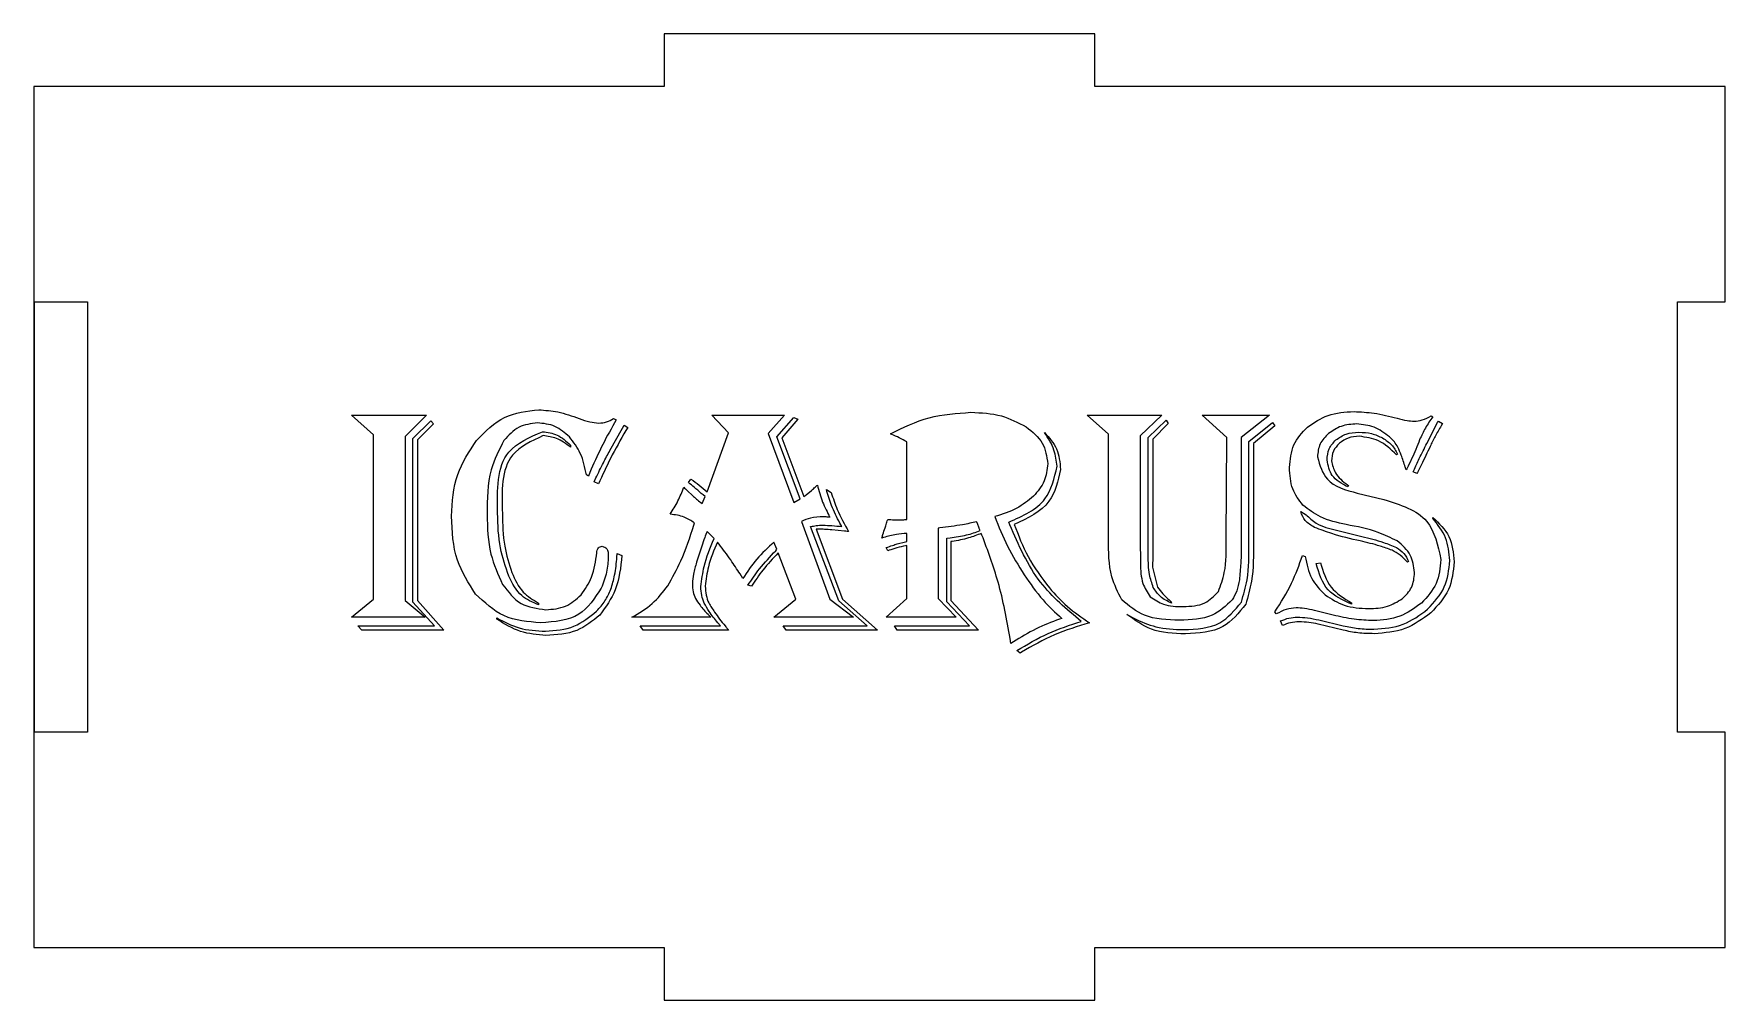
# Model space of a CAD drawing. Header units: millimetres. Extents: x -39.2 to 39.3, y 0.2 to 45.1.
import ezdxf

# ---------------------------------------------------------------- set-up
doc = ezdxf.new("R2010")
doc.units = ezdxf.units.MM
doc.layers.get('0').update_dxf_attribs({"linetype": 'CONTINUOUS'})

msp = doc.modelspace()

# ---------------------------------------------------------------- linework, layer by layer
for p, q in [((10.062, 45.089), (-9.938, 45.089)), ((-9.938, 45.089), (-9.938, 42.639)), ((10.062, 42.639), (10.062, 45.089)), ((-9.938, 42.639), (-39.201, 42.639)), ((-39.201, 42.639), (-39.201, 2.639)), ((39.324, 42.639), (10.062, 42.639)), ((39.324, 32.639), (39.324, 42.639)), ((37.112, 12.639), (37.112, 32.639)), ((37.112, 32.639), (39.324, 32.639)), ((-12.457, 25.729), (-11.871, 26.769)), ((-12.281, 27.216), (-12.164, 27.15)), ((-12.164, 27.15), (-12.245, 27.011)), ((-11.871, 26.769), (-11.798, 26.901)), ((-11.798, 26.901), (-11.629, 26.799)), ((-11.629, 26.799), (-11.71, 26.659)), ((-6.948, 26.542), (-7.724, 27.377)), ((-7.724, 27.377), (-4.347, 27.377)), ((-4.347, 27.377), (-5.109, 26.513)), ((-4.699, 26.366), (-3.922, 27.26)), ((-3.732, 27.18), (-4.472, 26.322)), ((-3.922, 27.26), (-3.732, 27.18)), ((10.701, 26.484), (9.704, 27.377)), ((9.704, 27.377), (13.162, 27.377)), ((13.162, 27.377), (12.166, 26.403)), ((12.539, 26.33), (13.367, 27.136)), ((13.47, 26.982), (12.752, 26.256)), ((13.367, 27.136), (13.47, 26.982)), ((16.188, 26.33), (15.045, 27.377)), ((15.045, 27.377), (18.166, 27.377)), ((18.166, 27.377), (16.854, 26.33)), ((17.213, 26.139), (18.305, 27.033)), ((18.415, 26.879), (17.418, 26.051)), ((18.305, 27.033), (18.415, 26.879)), ((25.477, 26.059), (25.975, 27.026)), ((25.668, 27.333), (25.748, 27.297)), ((25.975, 27.026), (26.012, 27.084)), ((26.012, 27.084), (26.202, 26.989)), ((26.202, 26.989), (26.136, 26.879)), ((-14.288, 25.978), (-14.288, 25.883)), ((-7.944, 23.802), (-6.948, 26.542)), ((-5.109, 26.513), (-3.908, 23.319)), ((-3.615, 23.48), (-4.699, 26.366)), ((-4.472, 26.322), (-3.446, 23.59)), ((0.627, 26.476), (0.569, 26.498)), ((1.323, 22.528), (1.323, 26.132)), ((10.701, 21.619), (10.701, 26.484)), ((12.166, 26.403), (12.166, 21.612)), ((12.539, 20.835), (12.539, 26.33)), ((12.752, 26.256), (12.752, 20.813)), ((16.158, 21.59), (16.188, 26.33)), ((16.854, 26.33), (16.854, 21.597)), ((17.213, 21.451), (17.213, 26.139)), ((17.418, 26.051), (17.418, 21.502)), ((24.114, 25.561), (24.063, 25.531)), ((-13.453, 24.542), (-13.549, 24.593)), ((-13.387, 24.711), (-13.453, 24.542)), ((-13.182, 24.271), (-13.102, 24.454)), ((-8.809, 24.235), (-8.691, 24.396)), ((24.547, 24.879), (24.51, 24.835)), ((24.832, 24.733), (24.862, 24.799)), ((25.008, 24.659), (24.832, 24.733)), ((25.045, 24.711), (25.008, 24.659)), ((-12.984, 24.176), (-13.182, 24.271)), ((-8.904, 23.905), (-8.574, 23.597)), ((-8.743, 24.183), (-8.809, 24.235)), ((-8.171, 23.267), (-8.039, 23.59)), ((-8.039, 23.59), (-8.127, 23.663)), ((-3.343, 23.67), (-3.102, 23.876)), ((-2.406, 23.912), (-2.179, 23.773)), ((21.785, 24.132), (21.843, 24.095)), ((21.843, 24.095), (21.807, 24.037)), ((22.246, 23.751), (23.484, 23.451)), ((-3.908, 23.319), (-3.615, 23.48)), ((19.616, 22.887), (19.865, 22.747)), ((-8.56, 22.264), (-8.53, 22.366)), ((-3.563, 22.425), (-2.237, 18.828)), ((-1.834, 18.74), (-3.138, 22.191)), ((-2.882, 22.066), (-1.658, 18.821)), ((-1.556, 21.985), (-2.149, 22.037)), ((-1.688, 22.191), (-1.776, 22.352)), ((0.422, 22.462), (0.444, 22.528)), ((2.862, 22.132), (2.781, 22.117)), ((2.781, 22.117), (2.781, 18.85)), ((4.686, 22.117), (4.613, 22.33)), ((6.107, 22.278), (6.063, 22.403)), ((21.279, 22.029), (22.459, 21.736)), ((25.748, 22.579), (25.748, 22.623)), ((-8.186, 21.282), (-8.428, 20.535)), ((-7.622, 21.634), (-7.944, 21.971)), ((-7.387, 21.377), (-7.461, 21.465)), ((-4.699, 21.143), (-4.838, 21.465)), ((0.254, 21.685), (0.173, 21.656)), ((0.444, 21.07), (0.378, 21.216)), ((0.884, 21.385), (1.272, 21.48)), ((1.272, 21.48), (1.331, 21.495)), ((1.331, 21.311), (1.272, 21.304)), ((1.331, 21.495), (1.331, 21.876)), ((1.331, 18.85), (1.331, 21.311)), ((3.184, 21.656), (3.338, 21.678)), ((3.184, 18.703), (3.184, 21.656)), ((3.433, 21.502), (3.375, 21.495)), ((3.375, 21.495), (3.375, 18.755)), ((4.818, 21.802), (4.788, 21.876)), ((12.166, 21.612), (12.18, 20.484)), ((-12.127, 20.777), (-12.113, 20.945)), ((-12.113, 20.945), (-11.9, 20.85)), ((-4.757, 21.07), (-4.699, 21.143)), ((-3.827, 18.828), (-4.64, 20.967)), ((0.503, 21.092), (0.444, 21.07)), ((12.752, 20.813), (12.744, 20.308)), ((19.697, 20.843), (19.829, 20.806)), ((20.334, 20.476), (20.532, 20.513)), ((24.627, 20.564), (24.576, 20.535)), ((-6.281, 19.78), (-6.413, 19.993)), ((12.744, 20.308), (12.972, 19.377)), ((-5.878, 19.421), (-6.047, 19.465)), ((0.378, 17.978), (1.331, 18.85)), ((2.781, 18.85), (3.616, 17.978)), ((-15.768, 18.637), (-15.768, 18.564)), ((-4.838, 17.978), (-3.827, 18.828)), ((-2.237, 18.828), (-1.138, 17.978)), ((-0.516, 17.575), (-1.834, 18.74)), ((-1.658, 18.821), (-0.025, 17.377)), ((4.246, 17.575), (3.184, 18.703)), ((3.375, 18.755), (4.664, 17.377)), ((11.55, 18.11), (11.609, 18.081)), ((11.609, 18.081), (11.865, 17.934)), ((13.609, 18.703), (13.624, 18.637)), ((18.481, 18.132), (18.422, 18.235)), ((21.118, 18.081), (20.261, 18.293)), ((21.983, 18.645), (21.983, 18.586)), ((-17.702, 17.89), (-17.702, 17.949)), ((-7.768, 17.978), (-11.431, 17.978)), ((-10.904, 17.377), (-11.05, 17.575)), ((-11.05, 17.575), (-7.321, 17.575)), ((-6.948, 17.377), (-10.904, 17.377)), ((-7.321, 17.575), (-7.446, 17.729)), ((-1.138, 17.978), (-4.838, 17.978)), ((-4.267, 17.377), (-4.406, 17.575)), ((-4.406, 17.575), (-0.516, 17.575)), ((-0.025, 17.377), (-4.267, 17.377)), ((3.616, 17.978), (0.378, 17.978)), ((0.876, 17.377), (0.759, 17.575)), ((0.759, 17.575), (4.246, 17.575)), ((4.664, 17.377), (0.876, 17.377)), ((8.525, 17.927), (8.415, 17.89)), ((18.774, 17.597), (18.686, 17.81)), ((21.594, 17.377), (20.422, 17.663)), ((20.466, 17.854), (21.594, 17.582)), ((6.166, 16.762), (6.129, 16.996)), ((6.276, 16.835), (6.166, 16.762)), ((6.591, 16.315), (6.444, 16.432)), ((6.657, 16.359), (6.591, 16.315)), ((39.324, 12.639), (37.112, 12.639)), ((39.324, 2.639), (39.324, 12.639)), ((-39.201, 2.639), (-9.938, 2.639)), ((-9.938, 2.639), (-9.938, 0.189)), ((10.062, 0.189), (10.062, 2.639)), ((10.062, 2.639), (39.324, 2.639)), ((-9.938, 0.189), (10.062, 0.189))]:
    msp.add_line(p, q)
for points in [[(-39.163, 32.639), (-36.713, 32.639), (-36.713, 12.639), (-39.163, 12.639)], [(-23.431, 18.821), (-23.431, 26.462), (-24.45, 27.377), (-20.977, 27.377), (-21.959, 26.381), (-21.959, 18.755), (-21.036, 17.978), (-24.45, 17.978)], [(-21.6, 26.286), (-20.772, 27.106), (-20.647, 26.96), (-21.395, 26.22), (-21.395, 18.755), (-20.164, 17.377), (-23.973, 17.377), (-24.157, 17.575), (-20.596, 17.575), (-21.6, 18.681)]]:
    msp.add_lwpolyline(points, close=True)
for points, knots in [([(-18.647, 26.198), (-18.241, 26.612), (-17.442, 27.427), (-16.31, 27.556), (-15.754, 27.619)], [0, 0, 0, 0, 0.1685671, 0.3312849, 0.3312849, 0.3312849, 0.3312849]), ([(-15.754, 27.619), (-15.459, 27.598), (-14.818, 27.551), (-14.212, 27.333), (-13.886, 27.216)], [0, 0, 0, 0, 0.0883054, 0.1918955, 0.1918955, 0.1918955, 0.1918955]), ([(0.569, 26.498), (1.158, 26.791), (2.336, 27.376), (3.649, 27.46), (4.305, 27.502)], [0, 0, 0, 0, 0.1953085, 0.3903359, 0.3903359, 0.3903359, 0.3903359]), ([(4.305, 27.502), (4.787, 27.482), (5.692, 27.445), (6.492, 27.024), (6.865, 26.828)], [0, 0, 0, 0, 0.1426652, 0.2677148, 0.2677148, 0.2677148, 0.2677148]), ([(19.928, 26.817), (20.236, 27.027), (20.888, 27.471), (21.677, 27.515), (22.092, 27.539)], [0, 0, 0, 0, 0.1099403, 0.2320677, 0.2320677, 0.2320677, 0.2320677]), ([(22.092, 27.539), (22.403, 27.522), (23.08, 27.486), (23.737, 27.32), (24.092, 27.231)], [0, 0, 0, 0, 0.0931754, 0.2027749, 0.2027749, 0.2027749, 0.2027749]), ([(-15.82, 27.011), (-16.12, 26.974), (-16.737, 26.896), (-17.157, 26.435), (-17.373, 26.198)], [0, 0, 0, 0, 0.0877358, 0.1805503, 0.1805503, 0.1805503, 0.1805503]), ([(-14.332, 26.359), (-14.547, 26.549), (-14.973, 26.927), (-15.539, 26.983), (-15.82, 27.011)], [0, 0, 0, 0, 0.0837158, 0.1661135, 0.1661135, 0.1661135, 0.1661135]), ([(-13.886, 27.216), (-13.72, 27.155), (-13.426, 27.045), (-13.114, 27.016), (-12.977, 27.004)], [0, 0, 0, 0, 0.05265213, 0.09365689, 0.09365689, 0.09365689, 0.09365689]), ([(-12.245, 27.011), (-12.456, 26.631), (-12.872, 25.881), (-13.217, 25.097), (-13.387, 24.711)], [0, 0, 0, 0, 0.1304462, 0.2569826, 0.2569826, 0.2569826, 0.2569826]), ([(-12.977, 27.004), (-12.852, 27.012), (-12.603, 27.029), (-12.388, 27.154), (-12.281, 27.216)], [0, 0, 0, 0, 0.03719444, 0.07364548, 0.07364548, 0.07364548, 0.07364548]), ([(6.865, 26.828), (7.159, 26.597), (7.721, 26.154), (7.824, 25.45), (7.873, 25.114)], [0, 0, 0, 0, 0.1075578, 0.205715, 0.205715, 0.205715, 0.205715]), ([(19.096, 24.938), (19.129, 25.304), (19.193, 26.025), (19.685, 26.556), (19.928, 26.817)], [0, 0, 0, 0, 0.1068941, 0.2107586, 0.2107586, 0.2107586, 0.2107586]), ([(22.217, 26.96), (21.97, 26.945), (21.496, 26.916), (21.102, 26.651), (20.913, 26.524)], [0, 0, 0, 0, 0.0726168, 0.1397264, 0.1397264, 0.1397264, 0.1397264]), ([(23.733, 26.366), (23.506, 26.539), (23.056, 26.881), (22.494, 26.934), (22.217, 26.96)], [0, 0, 0, 0, 0.0840037, 0.1657642, 0.1657642, 0.1657642, 0.1657642]), ([(24.092, 27.231), (24.247, 27.189), (24.506, 27.117), (24.775, 27.094), (24.884, 27.084)], [0, 0, 0, 0, 0.04780051, 0.08060607, 0.08060607, 0.08060607, 0.08060607]), ([(24.884, 27.084), (25.011, 27.098), (25.289, 27.127), (25.535, 27.261), (25.668, 27.333)], [0, 0, 0, 0, 0.03805904, 0.0829708, 0.0829708, 0.0829708, 0.0829708]), ([(25.748, 27.297), (25.628, 27.125), (25.392, 26.788), (25.223, 26.412), (25.14, 26.227)], [0, 0, 0, 0, 0.0625839, 0.1232806, 0.1232806, 0.1232806, 0.1232806]), ([(26.136, 26.879), (26.041, 26.716), (25.858, 26.4), (25.7, 26.071), (25.624, 25.912)], [0, 0, 0, 0, 0.0567479, 0.1094966, 0.1094966, 0.1094966, 0.1094966]), ([(-19.812, 22.674), (-19.771, 23.337), (-19.692, 24.616), (-18.987, 25.684), (-18.647, 26.198)], [0, 0, 0, 0, 0.1954055, 0.3769636, 0.3769636, 0.3769636, 0.3769636]), ([(-17.373, 26.198), (-17.6, 25.752), (-18.144, 24.681), (-18.152, 23.474), (-18.157, 22.769)], [0, 0, 0, 0, 0.1484056, 0.3559263, 0.3559263, 0.3559263, 0.3559263]), ([(-17.666, 22.813), (-17.691, 23.897), (-17.733, 25.666), (-16.185, 26.34), (-15.585, 26.601)], [0, 0, 0, 0, 0.2887889, 0.4713146, 0.4713146, 0.4713146, 0.4713146]), ([(-15.549, 26.418), (-16.095, 26.164), (-17.533, 25.496), (-17.479, 23.831), (-17.446, 22.799)], [0, 0, 0, 0, 0.1686339, 0.4441763, 0.4441763, 0.4441763, 0.4441763]), ([(-15.585, 26.601), (-15.35, 26.569), (-14.852, 26.503), (-14.483, 26.16), (-14.288, 25.978)], [0, 0, 0, 0, 0.0693522, 0.1470447, 0.1470447, 0.1470447, 0.1470447]), ([(-14.288, 25.883), (-14.496, 26.038), (-14.873, 26.322), (-15.339, 26.388), (-15.549, 26.418)], [0, 0, 0, 0, 0.0762391, 0.1388554, 0.1388554, 0.1388554, 0.1388554]), ([(-13.549, 24.593), (-13.616, 24.938), (-13.744, 25.587), (-14.145, 26.112), (-14.332, 26.359)], [0, 0, 0, 0, 0.1036757, 0.1954677, 0.1954677, 0.1954677, 0.1954677]), ([(-11.71, 26.659), (-11.957, 26.229), (-12.42, 25.421), (-12.805, 24.573), (-12.984, 24.176)], [0, 0, 0, 0, 0.1486999, 0.2792953, 0.2792953, 0.2792953, 0.2792953]), ([(1.323, 26.132), (1.21, 26.197), (0.986, 26.328), (0.746, 26.427), (0.627, 26.476)], [0, 0, 0, 0, 0.03910072, 0.07772497, 0.07772497, 0.07772497, 0.07772497]), ([(7.726, 26.564), (7.942, 26.322), (8.378, 25.833), (8.437, 25.18), (8.466, 24.85)], [0, 0, 0, 0, 0.0945546, 0.191213, 0.191213, 0.191213, 0.191213]), ([(8.305, 24.996), (8.273, 25.252), (8.202, 25.818), (7.894, 26.3), (7.726, 26.564)], [0, 0, 0, 0, 0.0764727, 0.1689745, 0.1689745, 0.1689745, 0.1689745]), ([(20.913, 26.524), (20.761, 26.37), (20.46, 26.065), (20.415, 25.64), (20.393, 25.429)], [0, 0, 0, 0, 0.0627707, 0.1245038, 0.1245038, 0.1245038, 0.1245038]), ([(20.84, 25.289), (20.856, 25.47), (20.888, 25.827), (21.13, 26.09), (21.25, 26.22)], [0, 0, 0, 0, 0.0528364, 0.1042649, 0.1042649, 0.1042649, 0.1042649]), ([(21.411, 26.066), (21.304, 25.951), (21.089, 25.719), (21.06, 25.404), (21.045, 25.245)], [0, 0, 0, 0, 0.04578748, 0.09212271, 0.09212271, 0.09212271, 0.09212271]), ([(21.25, 26.22), (21.402, 26.324), (21.724, 26.545), (22.114, 26.567), (22.32, 26.579)], [0, 0, 0, 0, 0.0543848, 0.1147627, 0.1147627, 0.1147627, 0.1147627]), ([(22.334, 26.388), (22.159, 26.377), (21.821, 26.355), (21.544, 26.16), (21.411, 26.066)], [0, 0, 0, 0, 0.05154951, 0.09948483, 0.09948483, 0.09948483, 0.09948483]), ([(22.32, 26.579), (22.52, 26.57), (22.905, 26.552), (23.254, 26.389), (23.422, 26.311)], [0, 0, 0, 0, 0.0594429, 0.1144216, 0.1144216, 0.1144216, 0.1144216]), ([(24.063, 25.531), (23.802, 25.781), (23.312, 26.248), (22.645, 26.344), (22.334, 26.388)], [0, 0, 0, 0, 0.1053926, 0.1973029, 0.1973029, 0.1973029, 0.1973029]), ([(23.422, 26.311), (23.569, 26.214), (23.861, 26.02), (24.03, 25.713), (24.114, 25.561)], [0, 0, 0, 0, 0.0520458, 0.1034784, 0.1034784, 0.1034784, 0.1034784]), ([(24.129, 25.876), (24.078, 25.962), (23.969, 26.144), (23.815, 26.29), (23.733, 26.366)], [0, 0, 0, 0, 0.03002145, 0.06331102, 0.06331102, 0.06331102, 0.06331102]), ([(25.14, 26.227), (25.021, 25.93), (24.838, 25.473), (24.622, 25.032), (24.547, 24.879)], [0, 0, 0, 0, 0.0961261, 0.1473244, 0.1473244, 0.1473244, 0.1473244]), ([(24.862, 24.799), (24.947, 24.985), (25.142, 25.41), (25.357, 25.825), (25.477, 26.059)], [0, 0, 0, 0, 0.0614522, 0.1402474, 0.1402474, 0.1402474, 0.1402474]), ([(-13.102, 24.454), (-12.989, 24.69), (-12.783, 25.119), (-12.558, 25.539), (-12.457, 25.729)], [0, 0, 0, 0, 0.0783061, 0.1428623, 0.1428623, 0.1428623, 0.1428623]), ([(20.393, 25.429), (20.507, 25.044), (20.776, 24.14), (21.71, 23.893), (22.246, 23.751)], [0, 0, 0, 0, 0.1133808, 0.266537, 0.266537, 0.266537, 0.266537]), ([(21.807, 24.037), (21.525, 24.184), (21.005, 24.457), (20.892, 25.027), (20.84, 25.289)], [0, 0, 0, 0, 0.0897875, 0.1660643, 0.1660643, 0.1660643, 0.1660643]), ([(21.045, 25.245), (21.091, 25.053), (21.2, 24.597), (21.571, 24.302), (21.785, 24.132)], [0, 0, 0, 0, 0.0579754, 0.1371065, 0.1371065, 0.1371065, 0.1371065]), ([(24.466, 24.96), (24.408, 25.148), (24.312, 25.459), (24.181, 25.757), (24.129, 25.876)], [0, 0, 0, 0, 0.05890181, 0.09764543, 0.09764543, 0.09764543, 0.09764543]), ([(25.624, 25.912), (25.491, 25.632), (25.3, 25.23), (25.104, 24.831), (25.045, 24.711)], [0, 0, 0, 0, 0.0929791, 0.1333608, 0.1333608, 0.1333608, 0.1333608]), ([(-8.691, 24.396), (-8.562, 24.306), (-8.301, 24.124), (-8.064, 23.911), (-7.944, 23.802)], [0, 0, 0, 0, 0.04707525, 0.09550757, 0.09550757, 0.09550757, 0.09550757]), ([(6.063, 22.403), (6.715, 22.687), (7.896, 23.203), (8.178, 24.441), (8.305, 24.996)], [0, 0, 0, 0, 0.1994673, 0.361484, 0.361484, 0.361484, 0.361484]), ([(8.466, 24.85), (8.345, 24.311), (8.075, 23.109), (6.944, 22.583), (6.32, 22.293)], [0, 0, 0, 0, 0.1575869, 0.3511733, 0.3511733, 0.3511733, 0.3511733]), ([(7.873, 25.114), (7.843, 24.836), (7.781, 24.266), (7.406, 23.831), (7.213, 23.608)], [0, 0, 0, 0, 0.0818061, 0.1678557, 0.1678557, 0.1678557, 0.1678557]), ([(19.719, 23.187), (19.537, 23.428), (19.149, 23.945), (19.115, 24.593), (19.096, 24.938)], [0, 0, 0, 0, 0.088586, 0.1896096, 0.1896096, 0.1896096, 0.1896096]), ([(24.51, 24.835), (24.501, 24.859), (24.486, 24.9), (24.472, 24.942), (24.466, 24.96)], [0, 0, 0, 0, 0.00758929, 0.01320742, 0.01320742, 0.01320742, 0.01320742]), ([(-9.651, 22.769), (-9.525, 22.97), (-9.276, 23.367), (-9.11, 23.806), (-9.028, 24.022)], [0, 0, 0, 0, 0.0709928, 0.1402095, 0.1402095, 0.1402095, 0.1402095]), ([(-9.028, 24.022), (-9.001, 23.997), (-8.959, 23.958), (-8.918, 23.918), (-8.904, 23.905)], [0, 0, 0, 0, 0.0112739, 0.01710307, 0.01710307, 0.01710307, 0.01710307]), ([(-8.127, 23.663), (-8.239, 23.761), (-8.441, 23.938), (-8.649, 24.107), (-8.743, 24.183)], [0, 0, 0, 0, 0.04453876, 0.08058224, 0.08058224, 0.08058224, 0.08058224]), ([(-8.574, 23.597), (-8.513, 23.542), (-8.385, 23.425), (-8.245, 23.322), (-8.171, 23.267)], [0, 0, 0, 0, 0.02465529, 0.05209231, 0.05209231, 0.05209231, 0.05209231]), ([(-3.446, 23.59), (-3.423, 23.607), (-3.388, 23.633), (-3.354, 23.661), (-3.343, 23.67)], [0, 0, 0, 0, 0.0087548, 0.0130461, 0.0130461, 0.0130461, 0.0130461]), ([(-3.102, 23.876), (-3.04, 23.924), (-2.942, 24.001), (-2.856, 24.091), (-2.823, 24.125)], [0, 0, 0, 0, 0.02340326, 0.03738994, 0.03738994, 0.03738994, 0.03738994]), ([(-2.823, 24.125), (-2.753, 23.857), (-2.617, 23.335), (-2.361, 22.861), (-2.237, 22.63)], [0, 0, 0, 0, 0.0827319, 0.1610381, 0.1610381, 0.1610381, 0.1610381]), ([(-1.776, 22.352), (-1.916, 22.622), (-2.177, 23.122), (-2.334, 23.663), (-2.406, 23.912)], [0, 0, 0, 0, 0.091097, 0.1686519, 0.1686519, 0.1686519, 0.1686519]), ([(-2.179, 23.773), (-2.091, 23.509), (-1.883, 22.88), (-1.56, 22.3), (-1.373, 21.963)], [0, 0, 0, 0, 0.0831359, 0.1984648, 0.1984648, 0.1984648, 0.1984648]), ([(7.213, 23.608), (6.963, 23.402), (6.428, 22.963), (5.764, 22.765), (5.411, 22.659)], [0, 0, 0, 0, 0.0963322, 0.2054954, 0.2054954, 0.2054954, 0.2054954]), ([(-17.149, 19.894), (-17.3, 20.325), (-17.628, 21.269), (-17.653, 22.27), (-17.666, 22.813)], [0, 0, 0, 0, 0.1362981, 0.2980779, 0.2980779, 0.2980779, 0.2980779]), ([(-17.446, 22.799), (-17.435, 22.291), (-17.414, 21.355), (-17.134, 20.463), (-17.006, 20.055)], [0, 0, 0, 0, 0.1514066, 0.2790877, 0.2790877, 0.2790877, 0.2790877]), ([(20.261, 22.158), (20.1, 22.249), (19.8, 22.419), (19.675, 22.738), (19.616, 22.887)], [0, 0, 0, 0, 0.05353883, 0.09998358, 0.09998358, 0.09998358, 0.09998358]), ([(21.726, 22.286), (21.314, 22.375), (20.578, 22.535), (19.981, 22.988), (19.719, 23.187)], [0, 0, 0, 0, 0.1247452, 0.2223768, 0.2223768, 0.2223768, 0.2223768]), ([(23.484, 23.451), (24.254, 23.208), (25.678, 22.76), (25.987, 21.321), (26.129, 20.659)], [0, 0, 0, 0, 0.2228808, 0.4122693, 0.4122693, 0.4122693, 0.4122693]), ([(-18.691, 19.059), (-19.018, 19.568), (-19.722, 20.666), (-19.781, 21.973), (-19.812, 22.674)], [0, 0, 0, 0, 0.1782968, 0.3845137, 0.3845137, 0.3845137, 0.3845137]), ([(-18.157, 22.769), (-18.142, 22.14), (-18.115, 21.003), (-17.645, 19.971), (-17.435, 19.509)], [0, 0, 0, 0, 0.1864063, 0.3369473, 0.3369473, 0.3369473, 0.3369473]), ([(-9.772, 19.436), (-9.558, 19.819), (-9.055, 20.718), (-8.74, 21.7), (-8.56, 22.264)], [0, 0, 0, 0, 0.1314416, 0.3083531, 0.3083531, 0.3083531, 0.3083531]), ([(-8.53, 22.366), (-8.684, 22.466), (-9.025, 22.688), (-9.429, 22.74), (-9.651, 22.769)], [0, 0, 0, 0, 0.0543639, 0.1204589, 0.1204589, 0.1204589, 0.1204589]), ([(-2.545, 22.645), (-2.75, 22.643), (-3.106, 22.639), (-3.427, 22.489), (-3.563, 22.425)], [0, 0, 0, 0, 0.0605065, 0.1052299, 0.1052299, 0.1052299, 0.1052299]), ([(-3.138, 22.191), (-3.05, 22.21), (-2.861, 22.25), (-2.669, 22.254), (-2.567, 22.256)], [0, 0, 0, 0, 0.02719345, 0.05764101, 0.05764101, 0.05764101, 0.05764101]), ([(-2.735, 22.073), (-2.752, 22.073), (-2.801, 22.071), (-2.85, 22.068), (-2.882, 22.066)], [0, 0, 0, 0, 0.00513117, 0.01467089, 0.01467089, 0.01467089, 0.01467089]), ([(-2.149, 22.037), (-2.265, 22.047), (-2.46, 22.065), (-2.656, 22.071), (-2.735, 22.073)], [0, 0, 0, 0, 0.0349069, 0.05873394, 0.05873394, 0.05873394, 0.05873394]), ([(-2.567, 22.256), (-2.428, 22.253), (-2.133, 22.246), (-1.841, 22.21), (-1.688, 22.191)], [0, 0, 0, 0, 0.04179058, 0.08820875, 0.08820875, 0.08820875, 0.08820875]), ([(-2.237, 22.63), (-2.298, 22.634), (-2.401, 22.641), (-2.503, 22.644), (-2.545, 22.645)], [0, 0, 0, 0, 0.01834802, 0.03080767, 0.03080767, 0.03080767, 0.03080767]), ([(0.173, 21.656), (0.187, 21.713), (0.227, 21.874), (0.283, 22.031), (0.32, 22.132)], [0, 0, 0, 0, 0.01759093, 0.04985085, 0.04985085, 0.04985085, 0.04985085]), ([(0.32, 22.132), (0.331, 22.164), (0.368, 22.273), (0.4, 22.384), (0.422, 22.462)], [0, 0, 0, 0, 0.01025149, 0.03453045, 0.03453045, 0.03453045, 0.03453045]), ([(0.444, 22.528), (0.542, 22.521), (0.713, 22.51), (0.884, 22.507), (0.957, 22.506)], [0, 0, 0, 0, 0.02935035, 0.05133512, 0.05133512, 0.05133512, 0.05133512]), ([(0.957, 22.506), (1.02, 22.506), (1.143, 22.508), (1.265, 22.521), (1.323, 22.528)], [0, 0, 0, 0, 0.01905566, 0.03671517, 0.03671517, 0.03671517, 0.03671517]), ([(4.576, 22.418), (4.358, 22.369), (3.792, 22.243), (3.216, 22.174), (2.862, 22.132)], [0, 0, 0, 0, 0.0669912, 0.1738865, 0.1738865, 0.1738865, 0.1738865]), ([(3.338, 21.678), (3.596, 21.71), (4.075, 21.769), (4.528, 21.932), (4.737, 22.007)], [0, 0, 0, 0, 0.0777736, 0.1441502, 0.1441502, 0.1441502, 0.1441502]), ([(4.613, 22.33), (4.608, 22.341), (4.597, 22.37), (4.584, 22.399), (4.576, 22.418)], [0, 0, 0, 0, 0.003537107, 0.009525441, 0.009525441, 0.009525441, 0.009525441]), ([(4.737, 22.007), (4.725, 22.031), (4.707, 22.067), (4.691, 22.104), (4.686, 22.117)], [0, 0, 0, 0, 0.0079453, 0.01212983, 0.01212983, 0.01212983, 0.01212983]), ([(5.411, 22.659), (5.597, 22.195), (5.975, 21.251), (6.512, 20.388), (6.785, 19.949)], [0, 0, 0, 0, 0.1497413, 0.304403, 0.304403, 0.304403, 0.304403]), ([(9.426, 17.78), (8.748, 18.352), (7.287, 19.584), (6.519, 21.338), (6.107, 22.278)], [0, 0, 0, 0, 0.2625409, 0.5656448, 0.5656448, 0.5656448, 0.5656448]), ([(6.32, 22.293), (6.511, 21.784), (6.91, 20.72), (7.596, 19.813), (7.953, 19.341)], [0, 0, 0, 0, 0.1623776, 0.3390067, 0.3390067, 0.3390067, 0.3390067]), ([(19.865, 22.747), (20.016, 22.603), (20.411, 22.227), (20.948, 22.105), (21.279, 22.029)], [0, 0, 0, 0, 0.0617671, 0.1610988, 0.1610988, 0.1610988, 0.1610988]), ([(22.385, 21.524), (21.941, 21.625), (21.218, 21.789), (20.527, 22.055), (20.261, 22.158)], [0, 0, 0, 0, 0.1365745, 0.2219477, 0.2219477, 0.2219477, 0.2219477]), ([(24.1, 21.524), (23.809, 21.666), (23.057, 22.035), (22.232, 22.19), (21.726, 22.286)], [0, 0, 0, 0, 0.0967376, 0.2502558, 0.2502558, 0.2502558, 0.2502558]), ([(25.748, 22.623), (26.039, 22.345), (26.628, 21.782), (26.705, 20.969), (26.744, 20.557)], [0, 0, 0, 0, 0.1165003, 0.2363336, 0.2363336, 0.2363336, 0.2363336]), ([(26.539, 20.615), (26.505, 20.979), (26.437, 21.711), (25.979, 22.288), (25.748, 22.579)], [0, 0, 0, 0, 0.1069729, 0.2157867, 0.2157867, 0.2157867, 0.2157867]), ([(-13.065, 20.974), (-13.053, 21.064), (-13.032, 21.222), (-12.882, 21.264), (-12.816, 21.282)], [0, 0, 0, 0, 0.02432527, 0.04318178, 0.04318178, 0.04318178, 0.04318178]), ([(-12.816, 21.282), (-12.733, 21.251), (-12.528, 21.172), (-12.529, 20.943), (-12.53, 20.806)], [0, 0, 0, 0, 0.02451345, 0.06093501, 0.06093501, 0.06093501, 0.06093501]), ([(-8.23, 19.407), (-8.19, 19.72), (-8.092, 20.489), (-7.797, 21.207), (-7.622, 21.634)], [0, 0, 0, 0, 0.094274, 0.23173, 0.23173, 0.23173, 0.23173]), ([(-7.944, 21.971), (-7.981, 21.875), (-8.068, 21.647), (-8.143, 21.416), (-8.186, 21.282)], [0, 0, 0, 0, 0.03088943, 0.07299522, 0.07299522, 0.07299522, 0.07299522]), ([(-7.461, 21.465), (-7.624, 21.093), (-7.911, 20.44), (-7.99, 19.732), (-8.025, 19.429)], [0, 0, 0, 0, 0.1211786, 0.2123854, 0.2123854, 0.2123854, 0.2123854]), ([(-6.413, 19.993), (-6.555, 20.211), (-6.864, 20.684), (-7.204, 21.135), (-7.387, 21.377)], [0, 0, 0, 0, 0.0781762, 0.1693522, 0.1693522, 0.1693522, 0.1693522]), ([(-4.838, 21.465), (-5.116, 21.214), (-5.669, 20.715), (-6.078, 20.091), (-6.281, 19.78)], [0, 0, 0, 0, 0.111768, 0.2226719, 0.2226719, 0.2226719, 0.2226719]), ([(-1.373, 21.963), (-1.415, 21.969), (-1.476, 21.978), (-1.537, 21.984), (-1.556, 21.985)], [0, 0, 0, 0, 0.01274443, 0.01844866, 0.01844866, 0.01844866, 0.01844866]), ([(1.331, 21.876), (1.168, 21.865), (0.802, 21.84), (0.45, 21.74), (0.254, 21.685)], [0, 0, 0, 0, 0.0487679, 0.1096259, 0.1096259, 0.1096259, 0.1096259]), ([(0.378, 21.216), (0.473, 21.253), (0.639, 21.316), (0.811, 21.364), (0.884, 21.385)], [0, 0, 0, 0, 0.03059094, 0.0533091, 0.0533091, 0.0533091, 0.0533091]), ([(1.272, 21.304), (1.137, 21.272), (0.877, 21.212), (0.624, 21.13), (0.503, 21.092)], [0, 0, 0, 0, 0.0417107, 0.07983162, 0.07983162, 0.07983162, 0.07983162]), ([(4.788, 21.876), (4.593, 21.799), (4.154, 21.629), (3.69, 21.547), (3.433, 21.502)], [0, 0, 0, 0, 0.0627952, 0.1408889, 0.1408889, 0.1408889, 0.1408889]), ([(6.129, 16.996), (5.969, 17.877), (5.671, 19.518), (5.088, 21.079), (4.818, 21.802)], [0, 0, 0, 0, 0.2678724, 0.4990277, 0.4990277, 0.4990277, 0.4990277]), ([(11.309, 18.784), (11.133, 19.138), (10.693, 20.024), (10.698, 21.02), (10.701, 21.619)], [0, 0, 0, 0, 0.117119, 0.2934167, 0.2934167, 0.2934167, 0.2934167]), ([(15.799, 19.172), (15.903, 19.465), (16.177, 20.244), (16.165, 21.073), (16.158, 21.59)], [0, 0, 0, 0, 0.092643, 0.2460194, 0.2460194, 0.2460194, 0.2460194]), ([(16.854, 21.597), (16.855, 21.223), (16.855, 20.597), (16.794, 19.973), (16.77, 19.722)], [0, 0, 0, 0, 0.1121076, 0.1878296, 0.1878296, 0.1878296, 0.1878296]), ([(16.862, 18.681), (16.963, 19.025), (17.228, 19.926), (17.219, 20.868), (17.213, 21.451)], [0, 0, 0, 0, 0.1069654, 0.2804483, 0.2804483, 0.2804483, 0.2804483]), ([(17.418, 21.502), (17.426, 20.881), (17.439, 19.89), (17.168, 18.941), (17.067, 18.586)], [0, 0, 0, 0, 0.1848246, 0.2949879, 0.2949879, 0.2949879, 0.2949879]), ([(23.862, 21.092), (23.675, 21.16), (23.193, 21.337), (22.693, 21.453), (22.385, 21.524)], [0, 0, 0, 0, 0.059458, 0.1539432, 0.1539432, 0.1539432, 0.1539432]), ([(22.459, 21.736), (22.796, 21.654), (23.342, 21.52), (23.861, 21.303), (24.059, 21.22)], [0, 0, 0, 0, 0.1039159, 0.1684163, 0.1684163, 0.1684163, 0.1684163]), ([(24.059, 21.22), (24.183, 21.138), (24.433, 20.972), (24.562, 20.701), (24.627, 20.564)], [0, 0, 0, 0, 0.04366312, 0.08820398, 0.08820398, 0.08820398, 0.08820398]), ([(24.906, 20.059), (24.868, 20.344), (24.79, 20.935), (24.335, 21.323), (24.1, 21.524)], [0, 0, 0, 0, 0.0834216, 0.1725963, 0.1725963, 0.1725963, 0.1725963]), ([(-13.794, 19.015), (-13.61, 19.284), (-13.205, 19.874), (-13.114, 20.587), (-13.065, 20.974)], [0, 0, 0, 0, 0.0964965, 0.2117695, 0.2117695, 0.2117695, 0.2117695]), ([(-11.9, 20.85), (-11.956, 20.298), (-12.059, 19.286), (-12.647, 18.46), (-12.915, 18.084)], [0, 0, 0, 0, 0.1630009, 0.2991006, 0.2991006, 0.2991006, 0.2991006]), ([(-12.53, 20.806), (-12.546, 20.562), (-12.578, 20.055), (-12.759, 19.58), (-12.853, 19.333)], [0, 0, 0, 0, 0.0727917, 0.1515048, 0.1515048, 0.1515048, 0.1515048]), ([(-12.413, 19.282), (-12.347, 19.499), (-12.199, 19.987), (-12.153, 20.495), (-12.127, 20.777)], [0, 0, 0, 0, 0.067932, 0.1525078, 0.1525078, 0.1525078, 0.1525078]), ([(-8.428, 20.535), (-8.485, 20.353), (-8.588, 20.028), (-8.614, 19.688), (-8.625, 19.539)], [0, 0, 0, 0, 0.0569125, 0.101874, 0.101874, 0.101874, 0.101874]), ([(-6.047, 19.465), (-5.873, 19.723), (-5.49, 20.295), (-5.017, 20.795), (-4.757, 21.07)], [0, 0, 0, 0, 0.093148, 0.2061413, 0.2061413, 0.2061413, 0.2061413]), ([(-4.64, 20.967), (-4.887, 20.71), (-5.346, 20.232), (-5.71, 19.678), (-5.878, 19.421)], [0, 0, 0, 0, 0.1066069, 0.198418, 0.198418, 0.198418, 0.198418]), ([(12.18, 20.484), (12.186, 20.162), (12.195, 19.6), (12.503, 19.134), (12.635, 18.934)], [0, 0, 0, 0, 0.0940034, 0.1644216, 0.1644216, 0.1644216, 0.1644216]), ([(12.774, 19.363), (12.706, 19.563), (12.544, 20.039), (12.541, 20.543), (12.539, 20.835)], [0, 0, 0, 0, 0.0631209, 0.1499489, 0.1499489, 0.1499489, 0.1499489]), ([(18.422, 18.235), (18.698, 18.671), (19.218, 19.495), (19.544, 20.412), (19.697, 20.843)], [0, 0, 0, 0, 0.1544318, 0.2910858, 0.2910858, 0.2910858, 0.2910858]), ([(19.829, 20.806), (19.9, 20.449), (20.037, 19.763), (20.52, 19.26), (20.752, 19.018)], [0, 0, 0, 0, 0.1067293, 0.2049527, 0.2049527, 0.2049527, 0.2049527]), ([(21.983, 18.586), (21.572, 18.769), (20.733, 19.143), (20.469, 20.025), (20.334, 20.476)], [0, 0, 0, 0, 0.1282529, 0.2622613, 0.2622613, 0.2622613, 0.2622613]), ([(20.532, 20.513), (20.658, 20.106), (20.908, 19.301), (21.627, 18.862), (21.983, 18.645)], [0, 0, 0, 0, 0.1231621, 0.2438778, 0.2438778, 0.2438778, 0.2438778]), ([(24.576, 20.535), (24.467, 20.652), (24.258, 20.876), (23.99, 21.022), (23.862, 21.092)], [0, 0, 0, 0, 0.04760382, 0.0910923, 0.0910923, 0.0910923, 0.0910923]), ([(26.129, 20.659), (26.091, 20.274), (26.014, 19.501), (25.488, 18.929), (25.224, 18.641)], [0, 0, 0, 0, 0.1128219, 0.2265772, 0.2265772, 0.2265772, 0.2265772]), ([(25.51, 18.355), (25.81, 18.68), (26.403, 19.321), (26.494, 20.188), (26.539, 20.615)], [0, 0, 0, 0, 0.1288833, 0.2543526, 0.2543526, 0.2543526, 0.2543526]), ([(26.744, 20.557), (26.697, 20.107), (26.602, 19.196), (25.976, 18.526), (25.66, 18.187)], [0, 0, 0, 0, 0.1320251, 0.267044, 0.267044, 0.267044, 0.267044]), ([(-15.768, 18.564), (-16.049, 18.681), (-16.676, 18.941), (-16.981, 19.555), (-17.149, 19.894)], [0, 0, 0, 0, 0.0883822, 0.1975192, 0.1975192, 0.1975192, 0.1975192]), ([(-17.006, 20.055), (-16.859, 19.728), (-16.587, 19.128), (-16.025, 18.791), (-15.768, 18.637)], [0, 0, 0, 0, 0.1045847, 0.1922315, 0.1922315, 0.1922315, 0.1922315]), ([(6.785, 19.949), (7.059, 19.547), (7.565, 18.808), (8.224, 18.203), (8.525, 17.927)], [0, 0, 0, 0, 0.1453301, 0.2675236, 0.2675236, 0.2675236, 0.2675236]), ([(16.77, 19.722), (16.738, 19.545), (16.679, 19.213), (16.514, 18.92), (16.437, 18.784)], [0, 0, 0, 0, 0.0535062, 0.1001528, 0.1001528, 0.1001528, 0.1001528]), ([(24.327, 18.835), (24.496, 19.001), (24.838, 19.338), (24.883, 19.816), (24.906, 20.059)], [0, 0, 0, 0, 0.0687362, 0.1392835, 0.1392835, 0.1392835, 0.1392835]), ([(-15.666, 17.722), (-16.263, 17.772), (-17.428, 17.869), (-18.277, 18.669), (-18.691, 19.059)], [0, 0, 0, 0, 0.1741175, 0.3396346, 0.3396346, 0.3396346, 0.3396346]), ([(-17.435, 19.509), (-17.176, 19.165), (-16.67, 18.493), (-15.838, 18.383), (-15.431, 18.33)], [0, 0, 0, 0, 0.1234953, 0.2414351, 0.2414351, 0.2414351, 0.2414351]), ([(-12.853, 19.333), (-13.161, 18.864), (-13.818, 17.861), (-15.024, 17.77), (-15.666, 17.722)], [0, 0, 0, 0, 0.1597193, 0.3411725, 0.3411725, 0.3411725, 0.3411725]), ([(-15.431, 18.33), (-15.11, 18.355), (-14.487, 18.403), (-14.02, 18.815), (-13.794, 19.015)], [0, 0, 0, 0, 0.0937928, 0.1818516, 0.1818516, 0.1818516, 0.1818516]), ([(-13.072, 18.264), (-12.934, 18.418), (-12.66, 18.723), (-12.495, 19.098), (-12.413, 19.282)], [0, 0, 0, 0, 0.0618692, 0.1219896, 0.1219896, 0.1219896, 0.1219896]), ([(-11.431, 17.978), (-11.102, 18.172), (-10.456, 18.552), (-9.997, 19.145), (-9.772, 19.436)], [0, 0, 0, 0, 0.1133558, 0.2227018, 0.2227018, 0.2227018, 0.2227018]), ([(-8.625, 19.539), (-8.622, 19.412), (-8.615, 19.176), (-8.527, 18.958), (-8.486, 18.857)], [0, 0, 0, 0, 0.03770661, 0.07002532, 0.07002532, 0.07002532, 0.07002532]), ([(-8.486, 18.857), (-8.417, 18.748), (-8.247, 18.482), (-8.029, 18.253), (-7.9, 18.117)], [0, 0, 0, 0, 0.03865676, 0.09458361, 0.09458361, 0.09458361, 0.09458361]), ([(-8.08, 18.641), (-8.123, 18.758), (-8.216, 19.005), (-8.225, 19.268), (-8.23, 19.407)], [0, 0, 0, 0, 0.03718649, 0.07847475, 0.07847475, 0.07847475, 0.07847475]), ([(-8.025, 19.429), (-8.02, 19.285), (-8.012, 19.016), (-7.913, 18.765), (-7.867, 18.648)], [0, 0, 0, 0, 0.04276407, 0.08012069, 0.08012069, 0.08012069, 0.08012069]), ([(7.953, 19.341), (8.22, 19.044), (8.772, 18.43), (9.454, 17.963), (9.807, 17.722)], [0, 0, 0, 0, 0.11916, 0.2468893, 0.2468893, 0.2468893, 0.2468893]), ([(12.635, 18.934), (12.832, 18.801), (13.291, 18.492), (13.848, 18.482), (14.166, 18.476)], [0, 0, 0, 0, 0.0699927, 0.1628252, 0.1628252, 0.1628252, 0.1628252]), ([(13.624, 18.637), (13.437, 18.724), (13.086, 18.888), (12.873, 19.211), (12.774, 19.363)], [0, 0, 0, 0, 0.0603407, 0.1136878, 0.1136878, 0.1136878, 0.1136878]), ([(12.972, 19.377), (13.05, 19.272), (13.235, 19.022), (13.472, 18.82), (13.609, 18.703)], [0, 0, 0, 0, 0.03924403, 0.09302437, 0.09302437, 0.09302437, 0.09302437]), ([(14.166, 18.476), (14.52, 18.491), (15.159, 18.516), (15.602, 18.97), (15.799, 19.172)], [0, 0, 0, 0, 0.1016832, 0.1836415, 0.1836415, 0.1836415, 0.1836415]), ([(20.752, 19.018), (21.039, 18.833), (21.651, 18.438), (22.38, 18.401), (22.766, 18.381)], [0, 0, 0, 0, 0.1008736, 0.2146326, 0.2146326, 0.2146326, 0.2146326]), ([(-15.439, 17.333), (-14.982, 17.367), (-14.096, 17.433), (-13.407, 17.993), (-13.072, 18.264)], [0, 0, 0, 0, 0.1337234, 0.2597503, 0.2597503, 0.2597503, 0.2597503]), ([(-12.915, 18.084), (-13.258, 17.808), (-13.988, 17.22), (-14.927, 17.165), (-15.424, 17.136)], [0, 0, 0, 0, 0.1289993, 0.2742636, 0.2742636, 0.2742636, 0.2742636]), ([(-7.446, 17.729), (-7.586, 17.898), (-7.822, 18.185), (-8.005, 18.509), (-8.08, 18.641)], [0, 0, 0, 0, 0.0657003, 0.1112449, 0.1112449, 0.1112449, 0.1112449]), ([(-7.9, 18.117), (-7.882, 18.098), (-7.837, 18.053), (-7.794, 18.006), (-7.768, 17.978)], [0, 0, 0, 0, 0.00790098, 0.01917488, 0.01917488, 0.01917488, 0.01917488]), ([(-7.867, 18.648), (-7.78, 18.505), (-7.554, 18.131), (-7.278, 17.792), (-7.109, 17.582)], [0, 0, 0, 0, 0.0503309, 0.1309391, 0.1309391, 0.1309391, 0.1309391]), ([(13.99, 17.846), (13.422, 17.86), (12.418, 17.885), (11.644, 18.512), (11.309, 18.784)], [0, 0, 0, 0, 0.1646811, 0.2911652, 0.2911652, 0.2911652, 0.2911652]), ([(14.261, 17.209), (13.716, 17.23), (12.719, 17.268), (11.915, 17.848), (11.55, 18.11)], [0, 0, 0, 0, 0.1594751, 0.2913033, 0.2913033, 0.2913033, 0.2913033]), ([(16.437, 18.784), (16.144, 18.512), (15.464, 17.88), (14.525, 17.858), (13.99, 17.846)], [0, 0, 0, 0, 0.1163387, 0.27015, 0.27015, 0.27015, 0.27015]), ([(14.18, 17.407), (14.782, 17.433), (15.869, 17.481), (16.555, 18.311), (16.862, 18.681)], [0, 0, 0, 0, 0.1711254, 0.3094734, 0.3094734, 0.3094734, 0.3094734]), ([(17.067, 18.586), (16.743, 18.185), (16.03, 17.303), (14.886, 17.242), (14.261, 17.209)], [0, 0, 0, 0, 0.1480392, 0.325945, 0.325945, 0.325945, 0.325945]), ([(19.404, 18.418), (19.25, 18.403), (18.922, 18.373), (18.633, 18.215), (18.481, 18.132)], [0, 0, 0, 0, 0.04597979, 0.09753096, 0.09753096, 0.09753096, 0.09753096]), ([(20.261, 18.293), (20.104, 18.329), (19.821, 18.394), (19.532, 18.41), (19.404, 18.418)], [0, 0, 0, 0, 0.04834665, 0.08675165, 0.08675165, 0.08675165, 0.08675165]), ([(22.986, 17.824), (22.69, 17.837), (22.06, 17.865), (21.445, 18.006), (21.118, 18.081)], [0, 0, 0, 0, 0.0886938, 0.1889078, 0.1889078, 0.1889078, 0.1889078]), ([(22.766, 18.381), (23.068, 18.393), (23.627, 18.416), (24.106, 18.703), (24.327, 18.835)], [0, 0, 0, 0, 0.088824, 0.1648341, 0.1648341, 0.1648341, 0.1648341]), ([(25.224, 18.641), (24.9, 18.403), (24.234, 17.914), (23.409, 17.855), (22.986, 17.824)], [0, 0, 0, 0, 0.1182911, 0.2425987, 0.2425987, 0.2425987, 0.2425987]), ([(23.016, 17.421), (23.483, 17.458), (24.405, 17.53), (25.145, 18.083), (25.51, 18.355)], [0, 0, 0, 0, 0.1376186, 0.2712765, 0.2712765, 0.2712765, 0.2712765]), ([(25.66, 18.187), (25.275, 17.904), (24.49, 17.327), (23.518, 17.254), (23.023, 17.216)], [0, 0, 0, 0, 0.1404827, 0.286108, 0.286108, 0.286108, 0.286108]), ([(-17.702, 17.949), (-17.365, 17.769), (-16.658, 17.394), (-15.857, 17.354), (-15.439, 17.333)], [0, 0, 0, 0, 0.113306, 0.2371589, 0.2371589, 0.2371589, 0.2371589]), ([(-15.424, 17.136), (-15.827, 17.169), (-16.647, 17.237), (-17.347, 17.67), (-17.702, 17.89)], [0, 0, 0, 0, 0.1196286, 0.2430726, 0.2430726, 0.2430726, 0.2430726]), ([(-7.109, 17.582), (-7.087, 17.554), (-7.034, 17.486), (-6.98, 17.418), (-6.948, 17.377)], [0, 0, 0, 0, 0.01069809, 0.02608713, 0.02608713, 0.02608713, 0.02608713]), ([(8.415, 17.89), (8.049, 17.751), (7.304, 17.466), (6.623, 17.048), (6.276, 16.835)], [0, 0, 0, 0, 0.1170753, 0.2389746, 0.2389746, 0.2389746, 0.2389746]), ([(6.444, 16.432), (6.917, 16.717), (7.858, 17.284), (8.905, 17.615), (9.426, 17.78)], [0, 0, 0, 0, 0.1649244, 0.328239, 0.328239, 0.328239, 0.328239]), ([(9.807, 17.722), (9.256, 17.553), (8.155, 17.216), (7.156, 16.645), (6.657, 16.359)], [0, 0, 0, 0, 0.1721426, 0.344179, 0.344179, 0.344179, 0.344179]), ([(11.865, 17.934), (12.203, 17.781), (12.937, 17.447), (13.745, 17.421), (14.18, 17.407)], [0, 0, 0, 0, 0.1102711, 0.2395171, 0.2395171, 0.2395171, 0.2395171]), ([(18.686, 17.81), (18.812, 17.861), (19.062, 17.962), (19.33, 17.978), (19.462, 17.985)], [0, 0, 0, 0, 0.04065858, 0.0800984, 0.0800984, 0.0800984, 0.0800984]), ([(19.543, 17.766), (19.408, 17.759), (19.142, 17.746), (18.895, 17.646), (18.774, 17.597)], [0, 0, 0, 0, 0.04033024, 0.07925171, 0.07925171, 0.07925171, 0.07925171]), ([(19.462, 17.985), (19.62, 17.979), (19.958, 17.964), (20.289, 17.892), (20.466, 17.854)], [0, 0, 0, 0, 0.0471853, 0.1013918, 0.1013918, 0.1013918, 0.1013918]), ([(20.422, 17.663), (20.281, 17.693), (19.991, 17.754), (19.695, 17.762), (19.543, 17.766)], [0, 0, 0, 0, 0.04318164, 0.08867554, 0.08867554, 0.08867554, 0.08867554]), ([(21.594, 17.582), (21.824, 17.535), (22.293, 17.44), (22.772, 17.428), (23.016, 17.421)], [0, 0, 0, 0, 0.0702779, 0.1432828, 0.1432828, 0.1432828, 0.1432828]), ([(23.023, 17.216), (22.771, 17.222), (22.29, 17.232), (21.819, 17.33), (21.594, 17.377)], [0, 0, 0, 0, 0.0753832, 0.1440378, 0.1440378, 0.1440378, 0.1440378])]:
    msp.add_open_spline(points, degree=3, knots=knots)

doc.saveas('drawing.dxf')
